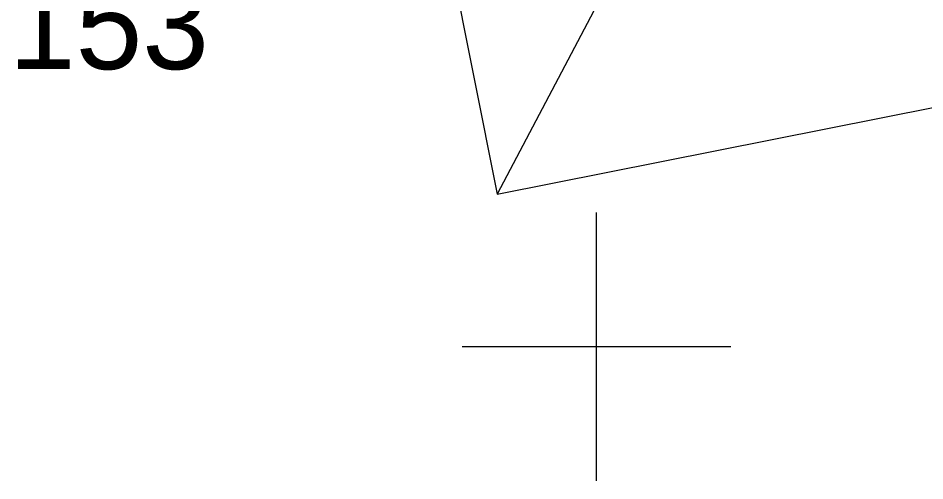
# Model space of a CAD drawing. Header units: metres. Extents: x 535413 to 535809, y 1836230 to 1836506.
# Drawn here: x 535687.09 to 535707.33, y 1836297 to 1836307.34 of the extents above; entities that cross this region are included whole.
import ezdxf
from ezdxf.enums import TextEntityAlignment as Align

# ---------------------------------------------------------------- set-up
doc = ezdxf.new("R2010")
doc.units = ezdxf.units.M
doc.header["$MEASUREMENT"] = 0
for name, color, linetype, lineweight in [('Level 4', 1, 'Continuous', 0), ('Level 44', 1, 'Continuous', 0), ('Level 63', 1, 'Continuous', 0)]:
    doc.layers.add(name, color=color, linetype=linetype, lineweight=lineweight)
doc.styles.add('Style-CHAR_FAST_FONT', font='CHAR_FAST_FONT.shx')

msp = doc.modelspace()

# ---------------------------------------------------------------- linework, layer by layer
at = {"layer": 'Level 44', "color": 7, "linetype": 'Continuous', "lineweight": 0, "flags": 128}
msp.add_lwpolyline([(535697.78, 1836303.41), (535717.4, 1836307.31), (535715.84, 1836315.15), (535696.22, 1836311.26)], close=True, dxfattribs=at)
msp.add_lwpolyline([(535696.22, 1836311.26), (535700.3, 1836308.19), (535697.78, 1836303.41)], dxfattribs=at)
at = {"layer": 'Level 63', "color": 7, "linetype": 'Continuous', "lineweight": 0}
for p, q in [((535700, 1836297), (535700, 1836303)), ((535697, 1836300), (535703, 1836300))]:
    msp.add_line(p, q, dxfattribs=at)

# ---------------------------------------------------------------- texts
at = {"layer": 'Level 4', "color": 1, "linetype": 'Continuous', "lineweight": 0, "style": 'Style-CHAR_FAST_FONT'}
msp.add_text('153', height=2, dxfattribs=at).set_placement((535689.116, 1836307.2), align=Align.MIDDLE_CENTER)

doc.saveas('drawing.dxf')
